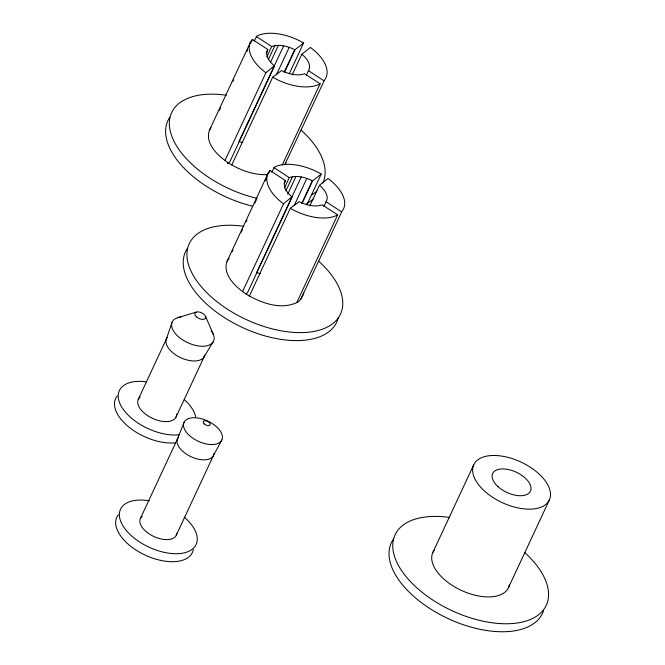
<?xml version="1.0" encoding="UTF-8"?>
<svg xmlns="http://www.w3.org/2000/svg" width="665" height="665" viewBox="0 0 665 665"><rect width="100%" height="100%" fill="white"/><g stroke="black" fill="none" stroke-linecap="round" stroke-linejoin="round"><path stroke-width="1" d="M303.548 293.797L303.656 293.007M285.559 164.155L285.933 162.726M303.365 294.47L300.588 299.599A41.679 22.336 25 0 1 296.79 302.592C281.428 309.774 263.398 303.681 249.392 296.033A41.679 22.336 25 0 1 242.584 291.578C233.623 284.786 222.576 273.531 227.073 261.27L267.987 173.515M166.267 339.408L171.919 322.691M177.322 439.357L184.072 422.317M250.381 42.435L209.458 130.19C204.961 142.451 216.017 153.715 224.978 160.506A41.679 22.336 25 0 0 231.786 164.962C242.509 171.071 254.786 175.119 267.23 174.637M219.342 110.382L220.647 107.58M232.833 81.438L233.706 79.567M246.765 51.562L247.638 49.692M250.68 43.159L252.426 39.426L267.87 49.543L266.116 53.291M254.038 41.097L256.898 36.043A41.704 22.344 25 0 1 302.525 42.352L303.614 42.992L289.25 73.798M266.848 56.874L271.661 46.55C279.408 43.765 287.895 46.375 295.011 49.775L303.614 42.992M268.294 59.7L274.861 45.619M270.514 62.227L278.394 45.328M224.978 160.506L265.9 72.743L274.279 65.777A22.934 12.294 25 0 1 267.771 49.675L267.87 49.543M283.664 45.827L239.018 141.562L242.742 142.543M227.513 163.54L229.866 161.695L274.504 65.96M231.786 164.962L272.708 77.207L281.586 70.556A22.934 12.294 25 0 0 304.487 73.724L320.106 83.757L282.234 164.987M276.549 74.513L289.242 47.29M284.238 72.161L294.736 49.634M284.504 72.302L295.011 49.775M138.262 399.357L166.533 338.726M292.193 74.887L301.819 54.239L310.422 47.448L311.403 48.171A41.704 22.344 25 0 1 324.379 80.241L284.72 164.787M306.266 75.345L308.552 70.515A22.934 12.294 25 0 0 302.043 54.414L301.819 54.239M232.16 251.719L233.024 249.857M241.295 232.118L242.609 229.317M246.092 221.844L246.956 219.982M254.795 203.174L256.532 199.442M265.244 180.772L266.549 177.971M268.726 173.299L270.032 170.498L285.476 180.614L284.163 183.432M271.644 172.177L274.504 167.114A41.704 22.344 25 0 1 320.131 173.432L321.228 174.064L306.856 204.87M176.042 417.022L204.313 356.39A20.848 11.172 25 0 1 179.442 357.072A20.848 11.172 25 0 1 167.314 337.479M284.454 187.946L289.267 177.622C297.014 174.837 305.501 177.455 312.617 180.855L321.228 174.064M285.9 190.772L292.467 176.699M287.687 194.238L296 176.408M242.584 291.578L283.506 203.822L291.885 196.848A22.934 12.294 25 0 1 285.376 180.755L285.476 180.614M140.382 518.492L177.58 438.709M301.27 176.898L256.632 272.633L260.348 273.614M245.909 294.005L247.471 292.766L292.11 197.031M249.392 296.033L290.314 208.278L299.192 201.636A22.934 12.294 25 0 0 322.093 204.803L337.712 214.837L296.79 302.592M294.154 205.585L306.848 178.37M301.844 203.232L312.351 180.705M302.118 203.382L312.617 180.855M309.799 205.959L319.424 185.311L328.028 178.519L329.009 179.251A41.704 22.344 25 0 1 341.985 211.32L300.588 299.599M323.88 206.424L326.166 201.595A22.934 12.294 25 0 0 319.649 185.493L319.424 185.311M176.267 535.267L213.473 455.483L221.852 439.972A20.848 11.172 25 0 0 197.638 417.969A20.848 11.172 25 0 0 189.4 435.484A20.848 11.172 25 0 0 221.852 439.972M432.873 552.415L473.788 464.66M508.426 587.735L549.348 499.98A41.704 22.344 25 0 0 500.92 455.982A41.704 22.344 25 0 0 484.444 491.003A41.704 22.344 25 0 0 549.348 499.98M209.458 130.19L211.029 127.705M227.073 261.27L229.109 258.261M203.964 357.03L213.124 341.951M252.426 39.426L251.944 39.95A41.704 22.344 25 0 0 264.919 72.02L265.9 72.743M270.032 170.498L269.558 171.021A41.704 22.344 25 0 0 282.525 203.099L283.506 203.822M320.106 83.757L319.424 84.147A41.704 22.344 25 0 1 273.805 77.838L272.708 77.207M337.712 214.837L337.03 215.227A41.704 22.344 25 0 1 291.411 208.918L290.314 208.278M177.58 317.72L196.375 312.076M256.216 36.434L271.661 46.55M308.46 70.656L323.897 80.764M273.822 167.505L289.267 177.622M326.066 201.728L341.511 211.844M205.568 316.374L213.34 334.437M524.901 552.715A83.408 44.688 25 0 1 516.306 623.13A83.408 44.688 25 0 1 400.546 569.016A83.408 44.688 25 0 1 449.34 517.395M509.348 584.951A41.704 22.344 25 0 1 461.136 590.296A41.704 22.344 25 0 1 434.436 549.93M543.571 610.653A83.408 44.688 25 0 1 446.265 617.719A83.408 44.688 25 0 1 393.888 538.542M176.499 415.625A20.848 11.172 25 0 1 151.171 417.703A20.848 11.172 25 0 1 140.132 397.047M176.624 414.104A20.848 11.172 25 0 1 176.607 414.877M204.77 354.994A20.848 11.172 25 0 1 204.587 355.709M211.138 330.613A22.793 12.211 25 0 1 204.18 346.216A22.793 12.211 25 0 1 175.086 333.232A22.793 12.211 25 0 1 180.764 317.055M175.56 442.774A41.704 22.344 25 0 1 129.176 427.296A41.704 22.344 25 0 1 117.215 396.016M179.284 434.802A41.704 22.344 25 0 1 121.911 407.362A41.704 22.344 25 0 1 146.5 381.851M184.272 399.507A41.704 22.344 25 0 1 195.693 416.764M313.298 198.951A83.408 44.688 25 0 1 306.723 203.581M252.625 206.192A83.408 44.688 25 0 1 169.816 117.264M317.022 190.971A83.408 44.688 25 0 1 311.902 194.779M257.189 198.419A83.408 44.688 25 0 1 170.88 133.466A83.408 44.688 25 0 1 226.308 95.22M301.037 130.074A83.408 44.688 25 0 1 322.866 183.025M338.344 317.446A83.408 44.688 25 0 1 243.215 327.862A83.408 44.688 25 0 1 187.422 248.336M318.643 261.154A83.408 44.688 25 0 1 310.738 331.951A83.408 44.688 25 0 1 194.72 277.837A83.408 44.688 25 0 1 243.914 226.3M193.299 549.722A41.704 22.344 25 0 1 145.095 555.076A41.704 22.344 25 0 1 118.387 514.71M176.807 533.23A19.809 10.615 25 0 1 154.396 536.755A19.809 10.615 25 0 1 141.121 517.304M141.603 516.78A19.809 10.615 25 0 1 142.16 516.289M184.205 517.096A41.704 22.344 25 0 1 181.603 553.338A41.704 22.344 25 0 1 123.025 525.957A41.704 22.344 25 0 1 149.317 500.787M214.005 453.455A19.809 10.615 25 0 1 191.595 456.971A19.809 10.615 25 0 1 178.32 437.528M498.019 486.664A20.839 11.164 25 0 0 530.446 491.144A20.839 11.164 25 0 0 506.248 469.158A20.839 11.164 25 0 0 498.019 486.664M196.499 316.864A5.852 3.134 25 0 0 205.61 318.128A5.852 3.134 25 0 0 198.81 311.943A5.852 3.134 25 0 0 196.499 316.864M204.255 423.946A3.732 2.003 25 0 0 210.074 424.744A3.732 2.003 25 0 0 205.734 420.804A3.732 2.003 25 0 0 204.255 423.946"/></g></svg>
